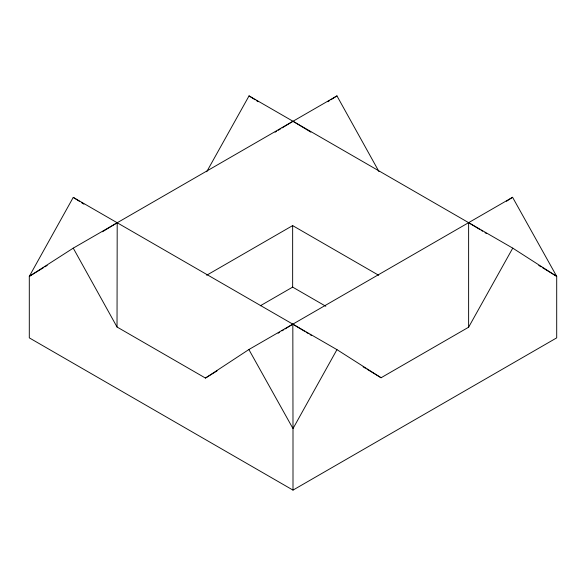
<?xml version="1.0" encoding="UTF-8"?>
<svg xmlns="http://www.w3.org/2000/svg" width="586" height="586" viewBox="0 0 586 586"><rect width="100%" height="100%" fill="white"/><g stroke="black" fill="none" stroke-linecap="round" stroke-linejoin="round"><path stroke-width="0.88" d="M217.047 370.901L205.452 378.058L117.024 327.003L117.2 222.761L102.418 231.778M206.704 171.764L249.05 95.892L512.75 248.134L468.624 327.208L381.076 377.75L336.95 349.637L73.25 197.387L29.3 276.358L29.3 337.866L293 490.108L556.7 337.866L556.7 276.358L512.574 197.284L248.874 349.534L205.452 378.058M336.95 349.637L293 428.6L293 490.108M506.48 201.291L512.574 197.284M378.959 171.566L336.95 95.892L73.25 248.134L29.3 276.358L43.305 267.817M327.86 101.73L329.376 100.755M330.885 99.781L336.95 95.892M278.13 333.222L279.683 332.269M281.998 330.834L283.543 329.881M285.089 328.929L292.824 324.161L304.537 331.273M44.858 266.872L47.188 265.443M275.076 132.194L276.629 131.242M278.189 130.297L280.526 128.869M282.086 127.916L293 121.265L310.858 132.15M206.675 275.244L292.648 225.603L378.71 275.288M260.309 305.782L292.648 287.111L325.809 306.258M306.104 332.218L308.441 333.646M310.009 334.591L311.569 335.544M363.115 366.843L365.459 368.264M367.019 369.217L381.076 377.75M479.538 229.316L468.624 222.658L468.624 327.208M481.099 230.261L482.652 231.214M484.996 232.642L486.548 233.587M538.776 265.429L541.112 266.85M542.673 267.802L556.7 276.358L512.75 248.134M73.25 197.387L79.337 201.269M81.615 202.719L83.901 204.177M249.05 95.892L255.115 99.781M256.624 100.755L258.14 101.73M248.874 349.534L293 428.6L292.824 324.161M73.25 248.134L117.024 327.003M292.648 225.603L292.648 287.111"/></g></svg>
